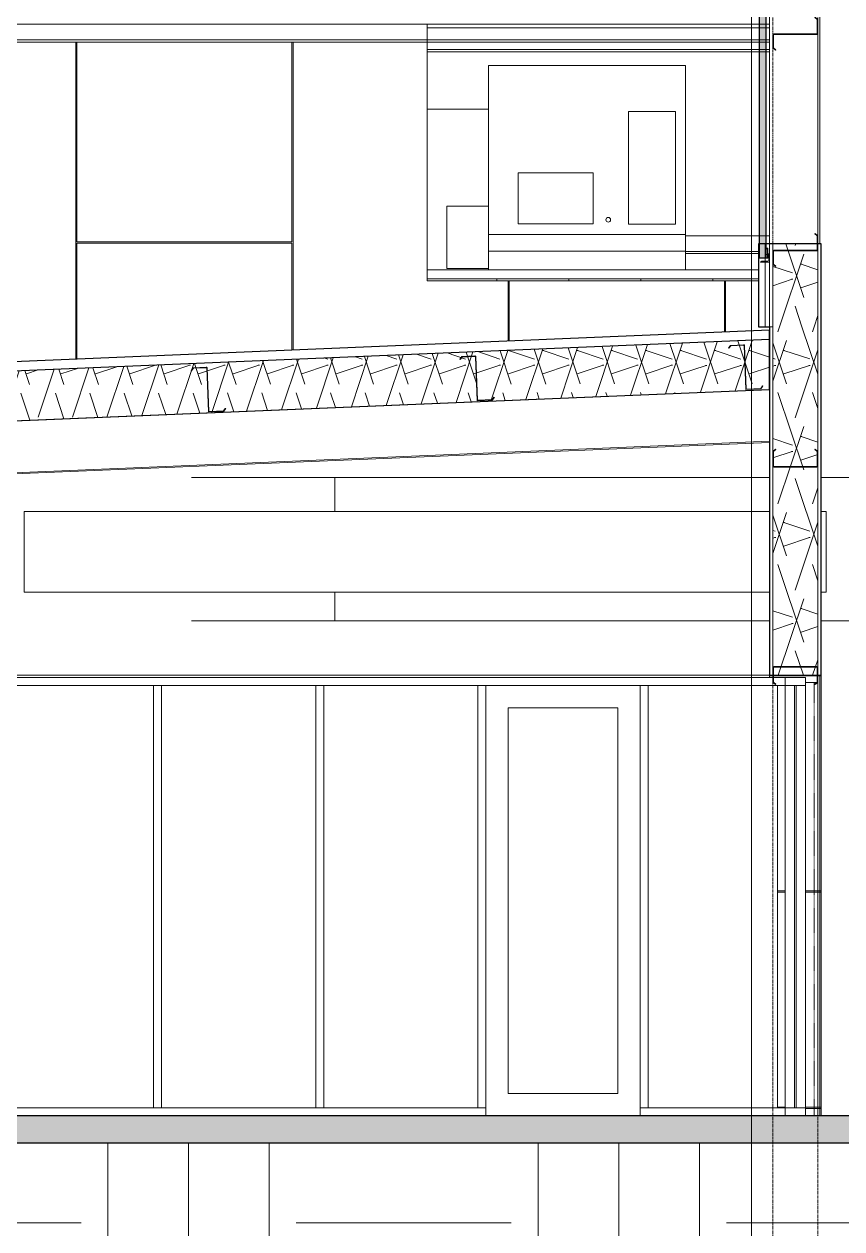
# Model space of a CAD drawing. Header units: inches. Extents: x -23445 to -52, y -314 to 853.
# Drawn here: x -8706.8 to -8524.3, y -25.2 to 243.5 of the extents above; entities that cross this region are included whole.
import ezdxf

# ---------------------------------------------------------------- set-up
doc = ezdxf.new("R2010")
doc.units = ezdxf.units.IN
doc.header["$MEASUREMENT"] = 0
doc.linetypes.add('Grid Line 1_2_', pattern=[0.875, 0.5, -0.125, 0.125, -0.125])
doc.linetypes.add('Hidden 1_8_', pattern=[0.1875, 0.125, -0.0625])
for name, color, linetype, lineweight in [('A-CLNG', 13, 'Continuous', 9), ('A-CLNG-PATT', 13, 'Continuous', 9), ('A-DOOR', 31, 'Continuous', 9), ('A-FLOR', 192, 'Continuous', 9), ('A-FLOR-LEVL', 51, 'Continuous', 9), ('A-FLOR-PATT', 8, 'Continuous', 25), ('A-GLAZ-CURT', 52, 'Continuous', 9), ('A-GLAZ-CWMG', 51, 'Continuous', 9), ('A-ROOF', 132, 'Continuous', 9), ('A-ROOF-PATT', 132, 'Continuous', 9), ('A-WALL', 113, 'Continuous', 9), ('A-WALL-PATT', 111, 'Continuous', 25), ('C-TOPO', 7, 'Continuous', 9), ('G-ANNO-SYMB', 111, 'Continuous', 9), ('I-WALL', 2, 'Continuous', 9), ('M-EQPM', 50, 'Continuous', 9), ('M-HVAC-DUCT', 70, 'Continuous', 9), ('S-BEAM', 12, 'Continuous', 9), ('S-COLS', 52, 'Continuous', 9), ('S-GRID', 1, 'Continuous', 9)]:
    doc.layers.add(name, color=color, linetype=linetype, lineweight=lineweight)
pattern_1 = [(161.57, (-21605.188, 73.042), (-7.6802237, -0.0009796), [0, -54.643, 6.067, 0]), (18.43, (-21607.108, 73.042), (-7.6802237, 0.0009796), [0, -54.643, 6.067, 0]), (108.43, (-21605.188, 73.042), (3.8382953, -19.2013653), [18.211, -42.499]), (71.57, (-21607.108, 73.042), (3.8382953, 19.2013653), [18.211, -42.499])]
pattern_2 = [(45, (-21606.148, 72.082), (-19.007, 19.007), []), (45, (-21606.148, 100.882), (-19.007, 19.007), [])]

# ---------------------------------------------------------------- blocks, each defined once
blk = doc.blocks.new('Struct_Xcel_Sports Complex_rvt-4-Building Section - North_South looking West _ Fitness Center')
at = {"layer": 'A-FLOR-PATT', "lineweight": 9}
h = blk.add_hatch(dxfattribs=at)
h.set_pattern_fill('FP_56', style=0, pattern_type=2)
h.set_pattern_definition([(50, (-21606.15, 72.08), (55.0854, -4.8198), [5.76, -63.36]), (355, (-21606.15, 72.08), (-10.6557, 57.7685), [4.608, -50.688]), (100.451, (-21601.557, 71.68), (44.4295, 52.9487), [4.895, -53.848]), (46.184, (-21606.15, 87.44), (81.9644, -12.712), [8.64, -95.04]), (96.636, (-21599.32, 86.38), (71.7815, 74.8124), [7.343, -80.772]), (351.184, (-21606.15, 87.44), (71.782, 74.8124), [6.912, -76.032]), (21, (-21598.47, 83.6), (45.842, -30.9215), [5.76, -63.36]), (326, (-21598.47, 83.6), (18.687, 55.6915), [4.608, -50.688]), (71.451, (-21594.65, 81.025), (64.529, 24.77), [4.895, -53.848]), (37.5, (-21606.148, 72.082), (0.9339, 25.5668), [2.534, -47.539, 2.534, -48.922, -50.88]), (37.5, (-21606.148, 72.082), (0.9339, 25.5668), [-101.53, 2.534, -48.346]), (7.5, (-21606.148, 72.082), (20.20404, 30.2913), [2.534, -26.803, 2.534, -46.387, -19.392]), (7.5, (-21606.148, 72.082), (20.20404, 30.2913), [-78.259, 2.534, -16.858]), (327.5, (-21623.274, 72.082), (40.9978, -1.7324), [2.534, -16.666, 2.534, -57.37, -79.488]), (327.5, (-21623.274, 72.082), (40.9978, -1.7324), [-79.104, 2.534, -76.954]), (317.5, (-21630.954, 72.082), (44.7889, 7.6878), [2.534, -22.426, 2.534, -37.248, -56.448]), (317.5, (-21630.954, 72.082), (44.7889, 7.6878), [-64.742, 2.534, -53.914])])
h.paths.add_polyline_path([(-21132.3, -6), (-21132.3, 0), (-22790.8, 0), (-22790.8, -6), (-21136.06, -6)], flags=0)
at = {"layer": 'A-FLOR', "color": 250, "lineweight": 25}
for p, q in [((-21132.3, 0), (-22790.8, 0)), ((-22790.8, -6), (-21132.3, -6))]:
    blk.add_line(p, q, dxfattribs=at)
blk = doc.blocks.new('Rectangular Mullion - Profile_Polycarbonate_Lower-1125103-Building Section - North_South looking West _ Fitness Center')
at = {"layer": 'A-GLAZ-CWMG', "lineweight": 13}
for p, q in [((-22370.68, 193.52), (-22371.03, 193.52)), ((-22371.03, 193.52), (-22371.03, 193.27)), ((-22370.68, 191.28), (-22370.68, 193.52)), ((-22372.68, 192.73), (-22372.8, 192.73)), ((-22372.8, 192.73), (-22372.8, 191.28)), ((-22372.8, 191.28), (-22370.68, 191.28)), ((-22372.74, 191.34), (-22372.74, 192.67)), ((-22372.74, 192.67), (-22372.68, 192.67)), ((-22370.74, 191.34), (-22372.74, 191.34)), ((-22372.68, 192.67), (-22372.68, 192.73)), ((-22371.03, 193.27), (-22370.97, 193.27)), ((-22370.97, 193.27), (-22370.97, 193.46)), ((-22370.97, 193.46), (-22370.74, 193.46)), ((-22370.74, 193.46), (-22370.74, 191.34))]:
    blk.add_line(p, q, dxfattribs=at)
blk = doc.blocks.new('Girt_C - 8_D-1405603-Building Section - North_South looking West _ Fitness Center')
at = {"layer": 'S-BEAM'}
for p, q in [((-22446.68, 237.8), (-22372.61, 237.8)), ((-22372.61, 237.31), (-22446.68, 237.31)), ((-22372.61, 237.8), (-22371.03, 237.8)), ((-22371.03, 237.31), (-22372.61, 237.31)), ((-22371.03, 237.8), (-22370.3, 237.8)), ((-22370.3, 237.31), (-22371.03, 237.31))]:
    blk.add_line(p, q, dxfattribs=at)
blk = doc.blocks.new('Girt_C - 10_D-1260059-Building Section - North_South looking West _ Fitness Center')
at = {"layer": 'S-BEAM'}
h = blk.add_hatch(dxfattribs=at)
h.set_pattern_fill('FP_49', color=256, style=0, pattern_type=2)
h.set_pattern_definition(pattern_2)
h.paths.add_polyline_path([(-22360.13, 96.2), (-22359.55, 96.68), (-22359.55, 99.99), (-22359.66, 100), (-22359.66, 96.73), (-22360.2, 96.28)], flags=0)
h.paths.add_polyline_path([(-22368.98, 96.2), (-22368.91, 96.28), (-22369.44, 96.73), (-22369.44, 100), (-22369.55, 99.99), (-22369.55, 96.68)], flags=0)
h.paths.add_polyline_path([(-22359.74, 100.07), (-22359.74, 100.18), (-22369.37, 100.18), (-22369.37, 100.07), (-22365.77, 100.07)], flags=0)
at = {"layer": 'S-BEAM', "lineweight": 15}
for p, q in [((-22369.55, 99.99), (-22369.55, 96.68)), ((-22369.44, 96.73), (-22369.44, 100)), ((-22359.74, 100.18), (-22369.37, 100.18)), ((-22369.37, 100.07), (-22359.74, 100.07)), ((-22359.66, 100), (-22359.66, 96.73)), ((-22359.55, 96.68), (-22359.55, 99.99)), ((-22369.55, 96.68), (-22368.98, 96.2)), ((-22368.91, 96.28), (-22369.44, 96.73)), ((-22368.98, 96.2), (-22368.91, 96.28)), ((-22359.66, 96.73), (-22360.2, 96.28)), ((-22360.2, 96.28), (-22360.13, 96.2)), ((-22360.13, 96.2), (-22359.55, 96.68))]:
    blk.add_line(p, q, dxfattribs=at)
for centre, radius, start, end in [((-22369.37, 99.99), 0.188, 90, 180), ((-22369.37, 99.99), 0.0782, 90, 177.8773), ((-22359.74, 99.99), 0.188, 0, 90), ((-22359.74, 99.99), 0.0782, 3.0424, 90)]:
    blk.add_arc(centre, radius, start, end, dxfattribs=at)
blk = doc.blocks.new('Carrier_48TC_Standard_Efficiency_Gas_Heat_Electric_Cooling_Packaged_Rooftop_Unit_3_to_15_nominal_tons - 7_5 ton 48TC__08-873531-Building Section - North_South looking West _ Fitness Center')
at = {"layer": 'M-EQPM'}
for p, q in [((-22446.68, 224.5), (-22433.05, 224.5)), ((-22433.05, 202.88), (-22442.3, 202.88)), ((-22442.3, 202.88), (-22442.3, 189)), ((-22442.3, 189), (-22433.05, 189))]:
    blk.add_line(p, q, dxfattribs=at)
blk = doc.blocks.new('Carrier_48TC_Standard_Efficiency_Gas_Heat_Electric_Cooling_Packaged_Rooftop_Unit_3_to_15_nominal_tons - 6 ton 48TC__07-1350223-Building Section - North_South looking West _ Fitness Center')
at = {"layer": 'M-EQPM'}
for p, q in [((-22433.05, 234.23), (-22389.05, 234.23)), ((-22433.05, 192.85), (-22433.05, 234.23)), ((-22389.05, 234.23), (-22389.05, 192.85)), ((-22391.3, 223.98), (-22401.8, 223.98)), ((-22401.8, 223.98), (-22401.8, 198.85)), ((-22391.3, 198.85), (-22391.3, 223.98)), ((-22409.68, 210.35), (-22426.43, 210.35)), ((-22426.43, 210.35), (-22426.43, 198.98)), ((-22409.68, 198.98), (-22409.68, 210.35)), ((-22426.43, 198.98), (-22409.68, 198.98)), ((-22433.05, 196.6), (-22389.05, 196.6)), ((-22433.05, 188.72), (-22433.05, 196.6)), ((-22401.8, 198.85), (-22391.3, 198.85)), ((-22389.05, 196.6), (-22389.05, 188.72)), ((-22389.05, 192.85), (-22433.05, 192.85))]:
    blk.add_line(p, q, dxfattribs=at)
for start, end in [(0, 180), (180, 0)]:
    blk.add_arc((-22406.3, 199.85), 0.523, start, end, dxfattribs=at)
blk = doc.blocks.new('L-Angle - L2X2X3_16-1472863-Building Section - North_South looking West _ Fitness Center')
at = {"layer": 'S-BEAM', "lineweight": 15}
for p, q in [((-22370.49, 192.24), (-22370.49, 190.81)), ((-22370.3, 190.43), (-22370.3, 192.43)), ((-22372.3, 190.43), (-22370.3, 190.43)), ((-22370.68, 190.62), (-22372.12, 190.62))]:
    blk.add_line(p, q, dxfattribs=at)
for centre, start, end in [((-22370.68, 190.81), 270, 0), ((-22370.3, 192.24), 90, 180), ((-22372.12, 190.43), 90, 180)]:
    blk.add_arc(centre, 0.188, start, end, dxfattribs=at)
blk = doc.blocks.new('Girt_C - 8_D-V172-Building Section - North_South looking West _ Fitness Center')
at = {"layer": 'S-BEAM'}
for p, q in [((-22372.61, 196.3), (-22389.05, 196.3)), ((-22371.03, 196.3), (-22372.61, 196.3)), ((-22370.3, 196.3), (-22371.03, 196.3)), ((-22389.05, 192.8), (-22372.8, 192.8)), ((-22372.8, 192.31), (-22389.05, 192.31))]:
    blk.add_line(p, q, dxfattribs=at)
blk = doc.blocks.new('Girt_Z - 10_D-1472864-Building Section - North_South looking West _ Fitness Center')
at = {"layer": 'S-BEAM'}
h = blk.add_hatch(dxfattribs=at)
h.set_pattern_fill('FP_49', color=256, style=0, pattern_type=2)
h.set_pattern_definition(pattern_2)
h.paths.add_polyline_path([(-22368.98, 189.44), (-22368.91, 189.52), (-22369.44, 189.97), (-22369.44, 192.86), (-22369.55, 192.86), (-22369.55, 189.92)], flags=0)
h.paths.add_polyline_path([(-22359.55, 192.94), (-22359.55, 196.31), (-22360.13, 196.79), (-22360.2, 196.71), (-22359.66, 196.26), (-22359.66, 193.12)], flags=0)
h.paths.add_polyline_path([(-22360.93, 192.94), (-22359.55, 192.94), (-22359.74, 193.05), (-22369.37, 193.05), (-22369.37, 192.94), (-22365.77, 192.94)], flags=0)
at = {"layer": 'S-BEAM', "lineweight": 15}
for p, q in [((-22360.13, 196.79), (-22360.2, 196.71)), ((-22360.2, 196.71), (-22359.66, 196.26)), ((-22359.55, 196.31), (-22360.13, 196.79)), ((-22359.66, 196.26), (-22359.66, 193.12)), ((-22359.55, 192.94), (-22359.55, 196.31)), ((-22369.55, 192.86), (-22369.55, 189.92)), ((-22369.44, 189.97), (-22369.44, 192.86)), ((-22359.74, 193.05), (-22369.37, 193.05)), ((-22369.37, 192.94), (-22359.55, 192.94)), ((-22369.55, 189.92), (-22368.98, 189.44)), ((-22368.91, 189.52), (-22369.44, 189.97)), ((-22368.98, 189.44), (-22368.91, 189.52))]:
    blk.add_line(p, q, dxfattribs=at)
for centre, radius, start, end in [((-22369.37, 192.86), 0.188, 90, 180), ((-22369.37, 192.86), 0.0782, 90, 177.8773), ((-22359.74, 193.13), 0.0782, 270, 356.9576)]:
    blk.add_arc(centre, radius, start, end, dxfattribs=at)
blk = doc.blocks.new('Girt_Z - 10_D-V173-Building Section - North_South looking West _ Fitness Center')
at = {"layer": 'S-BEAM', "lineweight": 15}
for p, q in [((-22360.13, 245.04), (-22360.2, 244.96)), ((-22360.2, 244.96), (-22359.66, 244.51)), ((-22359.55, 244.56), (-22360.13, 245.04)), ((-22359.55, 241.19), (-22359.55, 244.56)), ((-22359.66, 244.51), (-22359.66, 241.37)), ((-22369.55, 241.11), (-22369.55, 238.17)), ((-22369.44, 238.22), (-22369.44, 241.11)), ((-22359.74, 241.3), (-22369.37, 241.3)), ((-22369.37, 241.19), (-22359.55, 241.19)), ((-22369.55, 238.17), (-22368.98, 237.69)), ((-22368.91, 237.77), (-22369.44, 238.22)), ((-22368.98, 237.69), (-22368.91, 237.77))]:
    blk.add_line(p, q, dxfattribs=at)
for centre, radius, start, end in [((-22369.37, 241.11), 0.188, 90, 180), ((-22369.37, 241.11), 0.0782, 90, 177.8773), ((-22359.74, 241.38), 0.0782, 270, 356.9576)]:
    blk.add_arc(centre, radius, start, end, dxfattribs=at)
blk = doc.blocks.new('Girt_C - 10_D-1401468-Building Section - North_South looking West _ Fitness Center')
at = {"layer": 'S-BEAM'}
h = blk.add_hatch(dxfattribs=at)
h.set_pattern_fill('FP_49', color=256, style=0, pattern_type=2)
h.set_pattern_definition(pattern_2)
h.paths.add_polyline_path([(-22359.74, 144.69), (-22359.74, 144.8), (-22369.37, 144.8), (-22369.37, 144.69), (-22365.77, 144.69)], flags=0)
h.paths.add_polyline_path([(-22369.44, 144.87), (-22369.44, 148.14), (-22368.91, 148.59), (-22368.98, 148.67), (-22369.55, 148.19), (-22369.55, 144.88)], flags=0)
h.paths.add_polyline_path([(-22359.66, 144.87), (-22359.55, 144.88), (-22359.55, 148.19), (-22360.13, 148.67), (-22360.2, 148.59), (-22359.66, 148.14), (-22359.66, 147.24)], flags=0)
at = {"layer": 'S-BEAM', "lineweight": 15}
for p, q in [((-22368.98, 148.67), (-22369.55, 148.19)), ((-22369.55, 148.19), (-22369.55, 144.88)), ((-22369.44, 148.14), (-22368.91, 148.59)), ((-22369.44, 144.87), (-22369.44, 148.14)), ((-22368.91, 148.59), (-22368.98, 148.67)), ((-22360.13, 148.67), (-22360.2, 148.59)), ((-22360.2, 148.59), (-22359.66, 148.14)), ((-22359.55, 148.19), (-22360.13, 148.67)), ((-22359.66, 148.14), (-22359.66, 144.87)), ((-22359.55, 144.88), (-22359.55, 148.19)), ((-22359.74, 144.8), (-22369.37, 144.8)), ((-22369.37, 144.69), (-22359.74, 144.69))]:
    blk.add_line(p, q, dxfattribs=at)
for centre, radius, start, end in [((-22369.37, 144.88), 0.188, 180, 270), ((-22369.37, 144.88), 0.0782, 183.0424, 270), ((-22359.74, 144.88), 0.188, 270, 0), ((-22359.74, 144.88), 0.0782, 270, 357.8773)]:
    blk.add_arc(centre, radius, start, end, dxfattribs=at)
blk = doc.blocks.new('W-Wide Flange - W12X16-1341241-Building Section - North_South looking West _ Fitness Center')
at = {"layer": 'S-BEAM'}
for p, q in [((-22782.09, 144.78), (-22370.3, 161.94)), ((-22783.86, 132.96), (-22370.3, 150.2)), ((-22780.3, 133.38), (-22370.3, 150.46))]:
    blk.add_line(p, q, dxfattribs=at)
blk = doc.blocks.new('System Panel - Interior Glazing-1220293-Building Section - North_South looking West _ Fitness Center')
at = {"layer": 'A-GLAZ-CURT'}
for p, q in [((-22364.37, 96), (-22364.74, 96)), ((-22364.74, 96), (-22364.74, 1.75)), ((-22364.37, 1.75), (-22364.37, 96)), ((-22364.74, 1.75), (-22364.37, 1.75))]:
    blk.add_line(p, q, dxfattribs=at)
blk = doc.blocks.new('Rectangular Mullion - Interior 1_75_ x 4_5_-1179490-Building Section - North_South looking West _ Fitness Center')
at = {"layer": 'A-GLAZ-CWMG', "lineweight": 13}
for p, q in [((-22362.3, 97.75), (-22366.8, 97.75)), ((-22366.8, 97.75), (-22366.8, 96)), ((-22362.3, 96), (-22362.3, 97.75)), ((-22366.8, 96), (-22362.3, 96))]:
    blk.add_line(p, q, dxfattribs=at)
blk = doc.blocks.new('Rectangular Mullion - Interior 1_75_ x 4_5_-1305206-Building Section - North_South looking West _ Fitness Center')
at = {"layer": 'A-GLAZ-CWMG', "lineweight": 13}
for p, q in [((-22362.3, 1.75), (-22366.8, 1.75)), ((-22366.8, 1.75), (-22366.8, 0)), ((-22366.8, 0), (-22362.3, 0)), ((-22362.3, 0), (-22362.3, 1.75))]:
    blk.add_line(p, q, dxfattribs=at)
blk = doc.blocks.new('Rectangular Mullion - Interior 1_75_ x 4_5_-1220290-Building Section - North_South looking West _ Fitness Center')
at = {"layer": 'A-GLAZ-CWMG'}
for p, q in [((-22366.8, 96), (-22366.8, 1.75)), ((-22362.3, 96), (-22362.3, 1.75))]:
    blk.add_line(p, q, dxfattribs=at)
blk = doc.blocks.new('C-Channel-Column - C10X25-1255483-Building Section - North_South looking West _ Fitness Center')
at = {"layer": 'S-COLS', "linetype": 'Hidden 1_8_'}
blk.add_line((-22360.36, 0), (-22360.36, 96.68), dxfattribs=at)
blk = doc.blocks.new('System Panel - Interior Glazing-1316223-Building Section - North_South looking West _ Fitness Center')
at = {"layer": 'A-GLAZ-CURT'}
blk.add_line((-22368.55, 1.75), (-22368.55, 96), dxfattribs=at)
blk = doc.blocks.new('Rectangular Mullion - Interior 1_75_ x 4_5_-1316220-Building Section - North_South looking West _ Fitness Center')
at = {"layer": 'A-GLAZ-CWMG'}
for p, q in [((-22399.18, 0), (-22399.18, 1.75)), ((-22399.18, 1.75), (-22366.8, 1.75))]:
    blk.add_line(p, q, dxfattribs=at)
blk = doc.blocks.new('Rectangular Mullion - Interior 1_75_ x 4_5_-1314717-Building Section - North_South looking West _ Fitness Center')
at = {"layer": 'A-GLAZ-CWMG'}
blk.add_line((-22543.05, 1.75), (-22506.87, 1.75), dxfattribs=at)
blk = doc.blocks.new('Rectangular Mullion - Interior 1_75_ x 4_5_-1314719-Building Section - North_South looking West _ Fitness Center')
at = {"layer": 'A-GLAZ-CWMG'}
for p, q in [((-22470.68, 97.75), (-22506.87, 97.75)), ((-22470.68, 96), (-22506.87, 96))]:
    blk.add_line(p, q, dxfattribs=at)
blk = doc.blocks.new('Rectangular Mullion - Interior 1_75_ x 4_5_-1314720-Building Section - North_South looking West _ Fitness Center')
at = {"layer": 'A-GLAZ-CWMG'}
for p, q in [((-22580.12, 96), (-22578.37, 96)), ((-22580.12, 96), (-22580.12, 1.75)), ((-22578.37, 96), (-22578.37, 1.75)), ((-22578.37, 1.75), (-22580.12, 1.75))]:
    blk.add_line(p, q, dxfattribs=at)
blk = doc.blocks.new('Door_Single_Storefront - one-1371409-Building Section - North_South looking West _ Fitness Center')
at = {"layer": 'A-DOOR'}
for p, q in [((-22428.62, 91), (-22428.62, 5)), ((-22428.62, 91), (-22404.18, 91)), ((-22404.18, 5), (-22404.18, 91)), ((-22428.62, 5), (-22404.18, 5))]:
    blk.add_line(p, q, dxfattribs=at)
blk = doc.blocks.new('Rectangular Mullion - Interior 1_75_ x 4_5_-1315442-Building Section - North_South looking West _ Fitness Center')
at = {"layer": 'A-GLAZ-CWMG'}
for p, q in [((-22470.68, 1.75), (-22433.62, 1.75)), ((-22433.62, 1.75), (-22433.62, 0))]:
    blk.add_line(p, q, dxfattribs=at)
blk = doc.blocks.new('Rectangular Mullion - Interior 1_75_ x 4_5_-1316222-Building Section - North_South looking West _ Fitness Center')
at = {"layer": 'A-GLAZ-CWMG'}
for p, q in [((-22369.55, 97.75), (-22398.3, 97.75)), ((-22366.8, 97.75), (-22369.44, 97.75)), ((-22366.8, 96), (-22398.3, 96))]:
    blk.add_line(p, q, dxfattribs=at)
blk = doc.blocks.new('Girt_Z - 10_D-1472947-Building Section - North_South looking West _ Fitness Center')
at = {"layer": 'S-BEAM', "lineweight": 15}
for p, q in [((-22558.88, 164.36), (-22559.34, 163.76)), ((-22559.25, 163.7), (-22558.82, 164.25)), ((-22555.94, 164.48), (-22558.88, 164.36)), ((-22558.82, 164.25), (-22555.94, 164.37)), ((-22555.86, 164.3), (-22555.45, 154.49)), ((-22555.35, 154.68), (-22555.75, 164.3)), ((-22559.34, 163.76), (-22559.25, 163.7)), ((-22555.45, 154.49), (-22552.08, 154.63)), ((-22552.13, 154.74), (-22555.27, 154.61)), ((-22551.71, 155.29), (-22552.13, 154.74)), ((-22552.08, 154.63), (-22551.62, 155.23)), ((-22551.62, 155.23), (-22551.71, 155.29))]:
    blk.add_line(p, q, dxfattribs=at)
for centre, radius, start, end in [((-22555.94, 164.29), 0.187, 2.3859, 92.3859), ((-22555.94, 164.29), 0.0782, 2.3859, 90.2632), ((-22555.27, 154.69), 0.0782, 182.3859, 269.3436)]:
    blk.add_arc(centre, radius, start, end, dxfattribs=at)
blk = doc.blocks.new('Girt_Z - 10_D-1350939-Building Section - North_South looking West _ Fitness Center')
at = {"layer": 'S-BEAM', "lineweight": 15}
for p, q in [((-22379.04, 171.85), (-22379.49, 171.26)), ((-22379.49, 171.26), (-22379.41, 171.19)), ((-22379.41, 171.19), (-22378.98, 171.74)), ((-22376.1, 171.97), (-22379.04, 171.85)), ((-22378.98, 171.74), (-22376.09, 171.86)), ((-22376.01, 171.79), (-22375.61, 161.99)), ((-22375.5, 162.18), (-22375.91, 171.79)), ((-22375.61, 161.99), (-22372.23, 162.13)), ((-22372.29, 162.23), (-22375.43, 162.1)), ((-22371.86, 162.79), (-22372.29, 162.23)), ((-22372.23, 162.13), (-22371.78, 162.72)), ((-22371.78, 162.72), (-22371.86, 162.79))]:
    blk.add_line(p, q, dxfattribs=at)
for centre, radius, start, end in [((-22376.09, 171.79), 0.187, 2.3859, 92.3859), ((-22376.09, 171.79), 0.0782, 2.3859, 90.2632), ((-22375.43, 162.18), 0.0782, 182.3859, 269.3436)]:
    blk.add_arc(centre, radius, start, end, dxfattribs=at)
blk = doc.blocks.new('Round Elbow - 1_0 D-1542880-Building Section - North_South looking West _ Fitness Center')
at = {"layer": 'M-HVAC-DUCT'}
for p, q in [((-22467.33, 142.38), (-22467.33, 134.84)), ((-22467.33, 116.79), (-22467.33, 110.38))]:
    blk.add_line(p, q, dxfattribs=at)
at = {"layer": 'M-HVAC-DUCT', "flags": 128}
for points in [[(-22467.33, 142.38), (-22468.61, 142.38), (-22469.89, 142.38), (-22471.16, 142.38), (-22472.43, 142.38), (-22473.69, 142.38), (-22474.94, 142.38), (-22476.18, 142.38), (-22477.4, 142.38), (-22478.61, 142.38), (-22479.8, 142.38), (-22480.96, 142.38), (-22482.11, 142.38), (-22483.23, 142.38), (-22484.33, 142.38), (-22485.4, 142.38), (-22486.44, 142.38), (-22487.46, 142.38), (-22488.43, 142.38), (-22489.38, 142.38), (-22490.29, 142.38), (-22491.16, 142.38), (-22492, 142.38), (-22492.79, 142.38), (-22493.55, 142.38), (-22494.26, 142.38), (-22494.93, 142.38), (-22495.56, 142.38), (-22496.14, 142.38), (-22496.67, 142.38), (-22497.16, 142.38), (-22497.6, 142.38), (-22497.99, 142.38), (-22498.33, 142.38), (-22498.63, 142.38), (-22498.87, 142.38), (-22499.06, 142.38), (-22499.2, 142.38), (-22499.29, 142.38), (-22499.33, 142.38), (-22499.33, 142.38)], [(-22499.33, 110.38), (-22499.31, 110.38), (-22499.23, 110.38), (-22499.1, 110.38), (-22498.93, 110.38), (-22498.7, 110.38), (-22498.42, 110.38), (-22498.09, 110.38), (-22497.71, 110.38), (-22497.28, 110.38), (-22496.81, 110.38), (-22496.29, 110.38), (-22495.72, 110.38), (-22495.1, 110.38), (-22494.45, 110.38), (-22493.74, 110.38), (-22493, 110.38), (-22492.22, 110.38), (-22491.39, 110.38), (-22490.53, 110.38), (-22489.63, 110.38), (-22488.69, 110.38), (-22487.72, 110.38), (-22486.72, 110.38), (-22485.69, 110.38), (-22484.62, 110.38), (-22483.53, 110.38), (-22482.42, 110.38), (-22481.28, 110.38), (-22480.11, 110.38), (-22478.93, 110.38), (-22477.73, 110.38), (-22476.51, 110.38), (-22475.28, 110.38), (-22474.03, 110.38), (-22472.77, 110.38), (-22471.51, 110.38), (-22470.24, 110.38), (-22468.96, 110.38), (-22467.68, 110.38), (-22467.33, 110.38)]]:
    blk.add_lwpolyline(points, dxfattribs=at)

msp = doc.modelspace()

# ---------------------------------------------------------------- hatches: boundary and pattern name
at = {"layer": 'A-CLNG-PATT'}
h = msp.add_hatch(dxfattribs=at)
h.set_pattern_fill('FP_47', color=256, style=0, pattern_type=2)
h.set_pattern_definition(pattern_1)
h.paths.add_polyline_path([(-8965.45495, 144.31066), (-8540.45495, 162.01899), (-8540.45495, 173.15364), (-8965.45495, 155.44531), (-8965.45495, 152.28075)], flags=0)
at = {"layer": 'A-ROOF-PATT'}
h = msp.add_hatch(dxfattribs=at)
h.set_pattern_fill('FP_6', color=256, style=0, pattern_type=2)
h.set_pattern_definition([(90, (-174.388, -762.154), (-16.082, 1e-15), [])])
h.paths.add_polyline_path([(-7057.63715, 155.40267), (-7048.70495, 155.40267), (-7048.70495, 155.87239), (-7059.20495, 155.87239), (-7059.20495, 155.40267)], flags=0)
h.paths.add_polyline_path([(-8616.82995, 186.21614), (-8542.95495, 186.21614), (-8542.95495, 186.71875), (-8616.82995, 186.71875)], flags=0)
at = {"layer": 'A-WALL-PATT', "lineweight": 9, "transparency": 33554649}
msp.add_hatch(color=256, dxfattribs=at).paths.add_polyline_path([(-8541.18368, 191.33984), (-8541.18368, 336.77876), (-8542.75848, 336.77876), (-8542.75848, 191.33984)], flags=0)
at = {"layer": 'A-WALL-PATT', "lineweight": 9}
h = msp.add_hatch(dxfattribs=at)
h.set_pattern_fill('FP_57', color=256, style=0, pattern_type=2)
h.set_pattern_definition([(0, (-22446.43, 146.5), (-193, 193), [48, -145]), (90, (-22446.43, 146.5), (-193, 1e-14), [96.25, -96.75]), (180, (-22398.43, 242.75), (-193, 193), [48, -145]), (90, (-22398.43, 146.5), (-193, 1e-14), [96.25, -96.75]), (180, (-22398.43, 243), (-193, 193), [48, -145]), (90, (-22398.43, 243), (-193, 1e-14), [96.25, -96.75]), (0, (-22446.43, 339.25), (-193, 193), [48, -145]), (90, (-22446.43, 243), (-193, 1e-14), [96.25, -96.75]), (0, (-22398.18, 194.5), (-193, 193), [48, -145]), (90, (-22398.18, 146.25), (-193, 1e-14), [48.25, -144.75]), (90, (-22350.18, 146.25), (-193, 1e-14), [48.25, -144.75]), (0, (-22398.18, 291), (-193, 193), [48, -145]), (90, (-22398.18, 194.75), (-193, 1e-14), [96.25, -96.75]), (180, (-22350.18, 194.75), (-193, 193), [48, -145]), (90, (-22350.18, 194.75), (-193, 1e-14), [96.25, -96.75]), (90, (-22398.18, 291.25), (-193, 1e-14), [48, -145]), (180, (-22350.18, 291.25), (-193, 193), [48, -145]), (90, (-22350.18, 291.25), (-193, 1e-14), [48, -145]), (0, (-22349.93, 146.5), (-193, 193), [48, -145]), (90, (-22349.93, 146.5), (-193, 1e-14), [96.25, -96.75]), (180, (-22301.93, 242.75), (-193, 193), [48, -145]), (90, (-22301.93, 146.5), (-193, 1e-14), [96.25, -96.75]), (180, (-22301.93, 243), (-193, 193), [48, -145]), (90, (-22301.93, 243), (-193, 1e-14), [96.25, -96.75]), (180, (-22301.93, 339.25), (-193, 193), [48, -145]), (90, (-22349.93, 243), (-193, 1e-14), [96.25, -96.75]), (0, (-22301.68, 194.5), (-193, 193), [48, -145]), (90, (-22301.68, 146.25), (-193, 1e-14), [48.25, -144.75]), (90, (-22253.68, 146.25), (-193, 1e-14), [48.25, -144.75]), (0, (-22301.68, 291), (-193, 193), [48, -145]), (90, (-22301.68, 194.75), (-193, 1e-14), [96.25, -96.75]), (180, (-22253.68, 194.75), (-193, 193), [48, -145]), (90, (-22253.68, 194.75), (-193, 1e-14), [96.25, -96.75]), (90, (-22301.68, 291.25), (-193, 1e-14), [48, -145]), (180, (-22253.68, 291.25), (-193, 193), [48, -145]), (90, (-22253.68, 291.25), (-193, 1e-14), [48, -145])])
h.paths.add_polyline_path([(-8676.32062, 190), (-8616.82995, 190), (-8616.82995, 239.45581), (-8955.20495, 239.45581), (-8955.20495, 190), (-8681.16199, 190)], flags=0)
h = msp.add_hatch(dxfattribs=at)
h.set_pattern_fill('FP_52', color=256, style=0, pattern_type=2)
h.set_pattern_definition([(0, (-21606.148, 72.082), (0, 24), []), (90, (-21606.148, 72.082), (-24, 1e-15), [])])
h.paths.add_polyline_path([(-8541.45495, 176), (-8540.45495, 176), (-8540.45495, 194.5), (-8541.45495, 194.5), (-8541.45495, 182.50875)], flags=0)
h = msp.add_hatch(dxfattribs=at)
h.set_pattern_fill('FP_47', color=256, style=0, pattern_type=2)
h.set_pattern_definition(pattern_1)
h.paths.add_polyline_path([(-8529.70495, 176), (-8529.70495, 194.5), (-8539.70495, 194.5), (-8539.70495, 176)], flags=0)
h = msp.add_hatch(dxfattribs=at)
h.set_pattern_fill('FP_50', color=256, style=0, pattern_type=2)
h.set_pattern_definition([(0, (-22349.93, 145), (-193, 193), [48, -145]), (90, (-22349.93, 145), (-193, 1e-14), [96.25, -96.75]), (180, (-22301.93, 241.25), (-193, 193), [48, -145]), (90, (-22301.93, 145), (-193, 1e-14), [96.25, -96.75]), (180, (-22301.93, 241.5), (-193, 193), [48, -145]), (90, (-22301.93, 241.5), (-193, 1e-14), [96.25, -96.75]), (0, (-22349.93, 337.75), (-193, 193), [48, -145]), (90, (-22349.93, 241.5), (-193, 1e-14), [96.25, -96.75]), (0, (-22301.68, 193), (-193, 193), [48, -145]), (90, (-22301.68, 144.75), (-193, 1e-14), [48.25, -144.75]), (90, (-22253.68, 144.75), (-193, 1e-14), [48.25, -144.75]), (0, (-22301.68, 289.5), (-193, 193), [48, -145]), (90, (-22301.68, 193.25), (-193, 1e-14), [96.25, -96.75]), (180, (-22253.68, 193.25), (-193, 193), [48, -145]), (90, (-22253.68, 193.25), (-193, 1e-14), [96.25, -96.75]), (90, (-22301.68, 289.75), (-193, 1e-14), [48, -145]), (180, (-22253.68, 289.75), (-193, 193), [48, -145]), (90, (-22253.68, 289.75), (-193, 1e-14), [48, -145]), (0, (-22253.43, 145), (-193, 193), [48, -145]), (90, (-22253.43, 145), (-193, 1e-14), [96.25, -96.75]), (180, (-22205.43, 241.25), (-193, 193), [48, -145]), (90, (-22205.43, 145), (-193, 1e-14), [96.25, -96.75]), (180, (-22205.43, 241.5), (-193, 193), [48, -145]), (90, (-22205.43, 241.5), (-193, 1e-14), [96.25, -96.75]), (180, (-22205.43, 337.75), (-193, 193), [48, -145]), (90, (-22253.43, 241.5), (-193, 1e-14), [96.25, -96.75]), (0, (-22205.18, 193), (-193, 193), [48, -145]), (90, (-22205.18, 144.75), (-193, 1e-14), [48.25, -144.75]), (90, (-22157.18, 144.75), (-193, 1e-14), [48.25, -144.75]), (0, (-22205.18, 289.5), (-193, 193), [48, -145]), (90, (-22205.18, 193.25), (-193, 1e-14), [96.25, -96.75]), (180, (-22157.18, 193.25), (-193, 193), [48, -145]), (90, (-22157.18, 193.25), (-193, 1e-14), [96.25, -96.75]), (90, (-22205.18, 289.75), (-193, 1e-14), [48, -145]), (180, (-22157.18, 289.75), (-193, 193), [48, -145]), (90, (-22157.18, 289.75), (-193, 1e-14), [48, -145])])
h.paths.add_polyline_path([(-8956.70495, 157.87413), (-8540.45495, 175.21788), (-8540.45495, 176), (-8542.95495, 176), (-8542.95495, 186.21614), (-8616.82995, 186.21614), (-8616.82995, 190), (-8968.76745, 190), (-8968.76745, 188.21762), (-8956.70495, 188.21762), (-8956.70495, 162.35675)], flags=0)
h = msp.add_hatch(dxfattribs=at)
h.set_pattern_fill('FP_47', color=256, style=0, pattern_type=2)
h.set_pattern_definition(pattern_1)
h.paths.add_polyline_path([(-8535.92074, 98.25), (-8529.70495, 98.25), (-8529.70495, 176), (-8539.70495, 176), (-8539.70495, 98.25)], flags=0)
h = msp.add_hatch(dxfattribs=at)
h.set_pattern_fill('FP_48', color=256, style=0, pattern_type=2)
h.set_pattern_definition([(90, (-21009.44, -1108), (-193, -193), [48, -145]), (180, (-21009.44, -1108), (-2e-14, -193), [96.25, -96.75]), (270, (-21105.69, -1060), (-193, -193), [48, -145]), (180, (-21009.44, -1060), (-2e-14, -193), [96.25, -96.75]), (270, (-21105.94, -1060), (-193, -193), [48, -145]), (180, (-21105.94, -1060), (-2e-14, -193), [96.25, -96.75]), (90, (-21202.19, -1108), (-193, -193), [48, -145]), (180, (-21105.94, -1108), (-2e-14, -193), [96.25, -96.75]), (90, (-21057.44, -1059.75), (-193, -193), [48, -145]), (180, (-21009.19, -1059.75), (-2e-14, -193), [48.25, -144.75]), (180, (-21009.19, -1011.75), (-2e-14, -193), [48.25, -144.75]), (90, (-21153.94, -1059.75), (-193, -193), [48, -145]), (180, (-21057.69, -1059.75), (-2e-14, -193), [96.25, -96.75]), (270, (-21057.69, -1011.75), (-193, -193), [48, -145]), (180, (-21057.69, -1011.75), (-2e-14, -193), [96.25, -96.75]), (180, (-21154.19, -1059.75), (-2e-14, -193), [48, -145]), (270, (-21154.19, -1011.75), (-193, -193), [48, -145]), (180, (-21154.19, -1011.75), (-2e-14, -193), [48, -145]), (90, (-21009.44, -1011.5), (-193, -193), [48, -145]), (180, (-21009.44, -1011.5), (-2e-14, -193), [96.25, -96.75]), (270, (-21105.69, -963.5), (-193, -193), [48, -145]), (180, (-21009.44, -963.5), (-2e-14, -193), [96.25, -96.75]), (270, (-21105.94, -963.5), (-193, -193), [48, -145]), (180, (-21105.94, -963.5), (-2e-14, -193), [96.25, -96.75]), (270, (-21202.19, -963.5), (-193, -193), [48, -145]), (180, (-21105.94, -1011.5), (-2e-14, -193), [96.25, -96.75]), (90, (-21057.44, -963.25), (-193, -193), [48, -145]), (180, (-21009.19, -963.25), (-2e-14, -193), [48.25, -144.75]), (180, (-21009.19, -915.25), (-2e-14, -193), [48.25, -144.75]), (90, (-21153.94, -963.25), (-193, -193), [48, -145]), (180, (-21057.69, -963.25), (-2e-14, -193), [96.25, -96.75]), (270, (-21057.69, -915.25), (-193, -193), [48, -145]), (180, (-21057.69, -915.25), (-2e-14, -193), [96.25, -96.75]), (180, (-21154.19, -963.25), (-2e-14, -193), [48, -145]), (270, (-21154.19, -915.25), (-193, -193), [48, -145]), (180, (-21154.19, -915.25), (-2e-14, -193), [48, -145])])
h.paths.add_polyline_path([(-8528.95495, 0), (-8528.95495, 98.25), (-8529.70495, 98.25), (-8529.70495, 96.67969), (-8530.28058, 96.19668), (-8530.35088, 96.28047), (-8529.81433, 96.73069), (-8529.81433, 98.25), (-8539.59558, 98.25), (-8539.59558, 97.75), (-8532.45495, 97.75), (-8532.45495, 0)], flags=0)
h.paths.add_polyline_path([(-8536.95495, 1.75), (-8536.95495, 96), (-8538.70495, 96), (-8538.70495, 1.75)], flags=0)
h.paths.add_polyline_path([(-8540.45495, 97.75), (-8539.70495, 97.75), (-8539.70495, 98.25), (-8540.45495, 98.25)], flags=0)
at = {"layer": 'C-TOPO'}
h = msp.add_hatch(dxfattribs=at)
h.set_pattern_fill('FP_46', color=256, style=0, pattern_type=2)
h.set_pattern_definition([(0, (-21606.15, 72.08), (48, 48), [48, -48]), (0, (-21606.15, 90.08), (48, 48), [48, -48]), (0, (-21606.15, 108.08), (48, 48), [48, -48]), (90, (-21600.15, 114.08), (-48, 48), [48, -48]), (90, (-21582.15, 114.08), (-48, 48), [48, -48]), (90, (-21564.15, 114.08), (-48, 48), [48, -48])])
h.paths.add_polyline_path([(-9049.10649, -99.61925), (-7295.09979, -99.61925), (-7295.09979, -48), (-7307.45495, -48), (-7307.45495, -36), (-7302.45495, -36), (-7302.45495, -6), (-8960.95495, -6), (-8960.95495, -36), (-8955.95495, -36), (-8955.95495, -48), (-8973.95495, -48), (-8973.95495, -36), (-8970.95495, -36), (-8970.95495, 0), (-9204.03049, 0), (-9204.03049, -99.61925), (-9052.94286, -99.61925)], flags=0)

# ---------------------------------------------------------------- linework, layer by layer
at = {"layer": 'A-CLNG', "lineweight": 25}
for p, q in [((-8540.45495, 173.15364), (-8965.45495, 155.44531)), ((-8540.45495, 162.01899), (-8540.45495, 173.15364)), ((-8965.45495, 144.31066), (-8540.45495, 162.01899))]:
    msp.add_line(p, q, dxfattribs=at)
at = {"layer": 'A-FLOR-LEVL', "linetype": 'Grid Line 1_2_'}
msp.add_line((-9397.52325, 0), (-6347.23966, 0), dxfattribs=at)
at = {"layer": 'A-ROOF'}
for p, q in [((-8616.82995, 188.72048), (-8542.95495, 188.72048)), ((-8542.95495, 186.71875), (-8616.82995, 186.71875))]:
    msp.add_line(p, q, dxfattribs=at)
at = {"layer": 'A-ROOF', "lineweight": 25}
for p, q in [((-8540.45495, 175.21788), (-9031.76745, 154.74652)), ((-8540.45495, 173.21614), (-8540.45495, 175.21788)), ((-9031.76745, 152.74479), (-8540.45495, 173.21614))]:
    msp.add_line(p, q, dxfattribs=at)
at = {"layer": 'A-WALL', "lineweight": 25}
for p, q in [((-8542.75848, 336.77876), (-8542.75848, 191.33984)), ((-8541.18368, 191.33984), (-8541.18368, 336.77876)), ((-8528.95495, 194.5), (-8542.95495, 194.5)), ((-8542.95495, 194.5), (-8542.95495, 176)), ((-8528.95495, 176), (-8528.95495, 194.5)), ((-8542.75848, 191.33984), (-8541.18368, 191.33984)), ((-8542.95495, 176), (-8540.45495, 176))]:
    msp.add_line(p, q, dxfattribs=at)
at = {"layer": 'A-WALL'}
for p, q in [((-8540.45495, 335.23273), (-8540.45495, 194.5)), ((-8969.76745, 243.5), (-8540.45495, 243.5)), ((-8616.82995, 186.21614), (-8616.82995, 243.5)), ((-8616.82995, 242.68768), (-8540.45495, 242.68768)), ((-8970.26745, 239.5), (-8540.45495, 239.5)), ((-8970.22326, 239.45581), (-8540.45495, 239.45581)), ((-8540.45495, 240), (-8969.76745, 240)), ((-8541.45495, 194.5), (-8541.45495, 176)), ((-8540.45495, 194.5), (-8540.45495, 176)), ((-8539.70495, 194.5), (-8539.70495, 98.25)), ((-8529.70495, 194.5), (-8529.70495, 98.25)), ((-8542.95495, 186.21614), (-8616.82995, 186.21614)), ((-8539.70495, 176), (-8540.45495, 176))]:
    msp.add_line(p, q, dxfattribs=at)
at = {"layer": 'G-ANNO-SYMB'}
msp.add_line((-8544.50911, 545.15708), (-8544.50911, -79.66081), dxfattribs=at)
at = {"layer": 'I-WALL', "lineweight": 25}
for p, q in [((-8540.45495, 176), (-8540.45495, 98.25)), ((-8528.95495, 98.25), (-8528.95495, 176)), ((-8540.45495, 98.25), (-8528.95495, 98.25))]:
    msp.add_line(p, q, dxfattribs=at)
at = {"layer": 'I-WALL'}
for p, q in [((-8822.64245, 98.25), (-8540.45495, 98.25)), ((-8540.45495, 97.75), (-8540.45495, 98.25)), ((-8528.95495, 98.25), (-8528.95495, 0))]:
    msp.add_line(p, q, dxfattribs=at)
at = {"layer": 'M-HVAC-DUCT'}
for p, q in [((-8540.45495, 142.37968), (-8637.4862, 142.37968)), ((-8637.4862, 134.8415), (-8637.4862, 142.37968)), ((-8516.58245, 142.37968), (-8528.95495, 142.37968)), ((-8706.80984, 116.82032), (-8706.80984, 134.82032)), ((-8540.45495, 134.82032), (-8706.80984, 134.82032)), ((-8527.80984, 134.82032), (-8528.95495, 134.82032)), ((-8527.80984, 134.82032), (-8527.80984, 116.82032)), ((-8540.45495, 116.82032), (-8706.80984, 116.82032)), ((-8637.4862, 110.37968), (-8637.4862, 116.78959)), ((-8527.80984, 116.82032), (-8528.95495, 116.82032)), ((-8637.4862, 110.37968), (-8540.45495, 110.37968)), ((-8528.95495, 110.37968), (-8516.58245, 110.37968))]:
    msp.add_line(p, q, dxfattribs=at)
at = {"layer": 'S-COLS'}
for p, q in [((-8529.27136, 335.69872), (-8529.27136, 194.5)), ((-8529.70495, 241.1875), (-8529.70495, 196.3125)), ((-8529.27136, 98.25), (-8529.27136, 0)), ((-8529.85886, 96.67969), (-8532.45495, 96.67969)), ((-8529.70495, 96.67969), (-8529.70495, 0)), ((-8529.70495, 96.67969), (-8529.70495, 0))]:
    msp.add_line(p, q, dxfattribs=at)
at = {"layer": 'S-GRID', "linetype": 'Grid Line 1_2_'}
for p, q in [((-8539.70495, -293.03588), (-8539.70495, 738.65708)), ((-8529.70495, -293.03588), (-8529.70495, 738.65708)), ((-8529.70495, -293.03588), (-8529.70495, 738.65708))]:
    msp.add_line(p, q, dxfattribs=at)

# ---------------------------------------------------------------- block references
at = {"color": 170, "lineweight": 5}
msp.add_blockref('Struct_Xcel_Sports Complex_rvt-4-Building Section - North_South looking West _ Fitness Center', (13829.84786, 0), dxfattribs=at)
at = {"layer": 'A-DOOR'}
msp.add_blockref('Door_Single_Storefront - one-1371409-Building Section - North_South looking West _ Fitness Center', (13829.84786, 0), dxfattribs=at)
at = {"layer": 'A-GLAZ-CURT'}
for name in ['System Panel - Interior Glazing-1316223-Building Section - North_South looking West _ Fitness Center', 'System Panel - Interior Glazing-1220293-Building Section - North_South looking West _ Fitness Center']:
    msp.add_blockref(name, (13829.84786, 0), dxfattribs=at)
at = {"layer": 'A-GLAZ-CWMG'}
for name, p in [('Rectangular Mullion - Profile_Polycarbonate_Lower-1125103-Building Section - North_South looking West _ Fitness Center', (13829.84786, 0)), ('Rectangular Mullion - Interior 1_75_ x 4_5_-1314719-Building Section - North_South looking West _ Fitness Center', (13793.66036, 0)), ('Rectangular Mullion - Interior 1_75_ x 4_5_-1314719-Building Section - North_South looking West _ Fitness Center', (13829.84786, 0)), ('Rectangular Mullion - Interior 1_75_ x 4_5_-1314719-Building Section - North_South looking West _ Fitness Center', (13866.03536, 0)), ('Rectangular Mullion - Interior 1_75_ x 4_5_-1314719-Building Section - North_South looking West _ Fitness Center', (13902.22286, 0)), ('Rectangular Mullion - Interior 1_75_ x 4_5_-1316222-Building Section - North_South looking West _ Fitness Center', (13829.84786, 0)), ('Rectangular Mullion - Interior 1_75_ x 4_5_-1179490-Building Section - North_South looking West _ Fitness Center', (13829.84786, 0)), ('Rectangular Mullion - Interior 1_75_ x 4_5_-1314720-Building Section - North_South looking West _ Fitness Center', (13902.22286, 0)), ('Rectangular Mullion - Interior 1_75_ x 4_5_-1314720-Building Section - North_South looking West _ Fitness Center', (13938.41036, 0)), ('Rectangular Mullion - Interior 1_75_ x 4_5_-1314720-Building Section - North_South looking West _ Fitness Center', (13974.59786, 0)), ('Rectangular Mullion - Interior 1_75_ x 4_5_-1314720-Building Section - North_South looking West _ Fitness Center', (14010.78536, 0)), ('Rectangular Mullion - Interior 1_75_ x 4_5_-1220290-Building Section - North_South looking West _ Fitness Center', (13829.84786, 0)), ('Rectangular Mullion - Interior 1_75_ x 4_5_-1314717-Building Section - North_South looking West _ Fitness Center', (13829.84786, 0)), ('Rectangular Mullion - Interior 1_75_ x 4_5_-1314717-Building Section - North_South looking West _ Fitness Center', (13866.03536, 0)), ('Rectangular Mullion - Interior 1_75_ x 4_5_-1315442-Building Section - North_South looking West _ Fitness Center', (13829.84786, 0)), ('Rectangular Mullion - Interior 1_75_ x 4_5_-1316220-Building Section - North_South looking West _ Fitness Center', (13829.84786, 0)), ('Rectangular Mullion - Interior 1_75_ x 4_5_-1305206-Building Section - North_South looking West _ Fitness Center', (13829.84786, 0))]:
    msp.add_blockref(name, p, dxfattribs=at)
at = {"layer": 'M-EQPM'}
for name in ['Carrier_48TC_Standard_Efficiency_Gas_Heat_Electric_Cooling_Packaged_Rooftop_Unit_3_to_15_nominal_tons - 6 ton 48TC__07-1350223-Building Section - North_South looking West _ Fitness Center', 'Carrier_48TC_Standard_Efficiency_Gas_Heat_Electric_Cooling_Packaged_Rooftop_Unit_3_to_15_nominal_tons - 7_5 ton 48TC__08-873531-Building Section - North_South looking West _ Fitness Center']:
    msp.add_blockref(name, (13829.84786, 0), dxfattribs=at)
at = {"layer": 'M-HVAC-DUCT'}
msp.add_blockref('Round Elbow - 1_0 D-1542880-Building Section - North_South looking West _ Fitness Center', (13829.84786, 0), dxfattribs=at)
at = {"layer": 'S-BEAM'}
for name, p in [('Girt_Z - 10_D-V173-Building Section - North_South looking West _ Fitness Center', (13829.84786, 0)), ('Girt_C - 8_D-1405603-Building Section - North_South looking West _ Fitness Center', (13829.84786, 0)), ('Girt_C - 8_D-V172-Building Section - North_South looking West _ Fitness Center', (13829.84786, 0)), ('Girt_Z - 10_D-1472864-Building Section - North_South looking West _ Fitness Center', (13829.84786, 0)), ('L-Angle - L2X2X3_16-1472863-Building Section - North_South looking West _ Fitness Center', (13829.84786, 0)), ('Girt_Z - 10_D-1472947-Building Section - North_South looking West _ Fitness Center', (13949.74383, 4.99567)), ('Girt_Z - 10_D-1350939-Building Section - North_South looking West _ Fitness Center', (13829.84786, 0)), ('Girt_Z - 10_D-1472947-Building Section - North_South looking West _ Fitness Center', (13889.79584, 2.49783)), ('W-Wide Flange - W12X16-1341241-Building Section - North_South looking West _ Fitness Center', (13829.84786, 0)), ('Girt_C - 10_D-1401468-Building Section - North_South looking West _ Fitness Center', (13829.84786, 0)), ('Girt_C - 10_D-1260059-Building Section - North_South looking West _ Fitness Center', (13829.84786, 0))]:
    msp.add_blockref(name, p, dxfattribs=at)
at = {"layer": 'S-COLS', "linetype": 'Hidden 1_8_'}
msp.add_blockref('C-Channel-Column - C10X25-1255483-Building Section - North_South looking West _ Fitness Center', (13829.84786, 0), dxfattribs=at)

doc.saveas('drawing.dxf')
